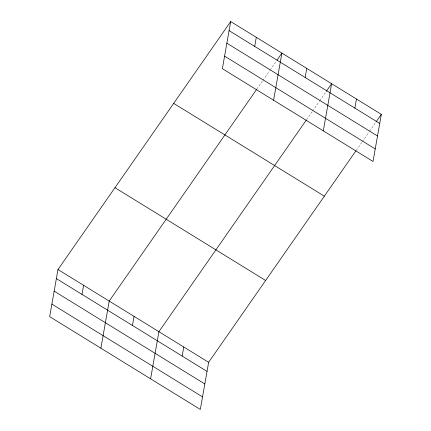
<?xml version="1.0" encoding="UTF-8"?>
<svg xmlns="http://www.w3.org/2000/svg" width="431" height="431" viewBox="0 0 431 431"><rect width="100%" height="100%" fill="white"/><g stroke="black" fill="none" stroke-linecap="round" stroke-linejoin="round"><path stroke-width="0.32" stroke-dasharray="2.15 1.62" d="M256.828 89.104L262.527 80.92M262.905 80.376L269.747 70.555M270.124 70.011L276.583 60.739M306.543 119.726L312.243 111.543M312.62 110.999L319.463 101.177M319.84 100.633L325.917 91.905M356.254 150.349L361.954 142.165M362.336 141.621L369.173 131.8M369.556 131.256L375.633 122.523"/><path stroke-width="0.65" d="M230.682 21.55L222.369 68.685L373.02 161.474L381.333 114.344L230.682 21.55L57.98 269.526L49.667 316.656L200.318 409.45L208.631 362.315L355.877 150.893M81.987 294.384L83.587 285.3M100.886 348.205L109.199 301.075L256.445 89.648M132.457 325.464L134.057 316.381M150.602 378.827L158.915 331.692L306.161 120.271M182.168 356.087L183.773 347.003M254.694 46.408L256.294 37.325M273.593 100.234L281.906 53.099L276.966 60.189M305.159 77.494L306.759 68.41M323.309 130.857L331.617 83.722L326.299 91.356M354.875 108.116L356.475 99.033M376.015 121.978L381.333 114.344M229.082 30.633L379.733 123.422M226.868 43.192L377.518 135.98M224.583 56.127L375.234 148.921M173.688 103.381L324.338 196.175M114.969 187.69L265.62 280.484M57.98 269.526L208.631 362.315M56.375 278.609L207.025 371.398M54.161 291.162L204.811 383.956M51.882 304.103L202.532 396.892"/></g></svg>
